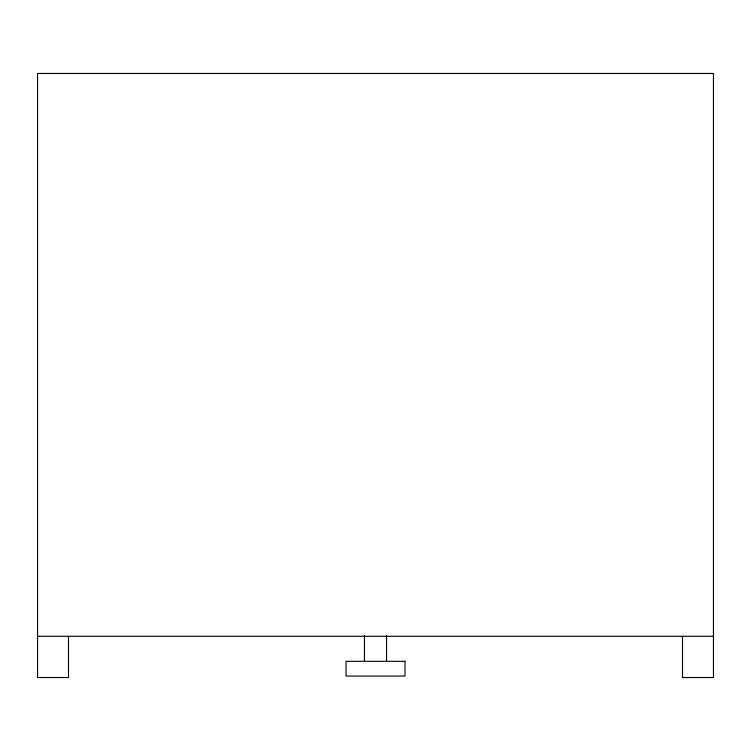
<?xml version="1.0" encoding="UTF-8"?>
<svg xmlns="http://www.w3.org/2000/svg" width="751" height="751" viewBox="0 0 751 751"><rect width="100%" height="100%" fill="white"/><g stroke="black" fill="none" stroke-linecap="round" stroke-linejoin="round"><path stroke-width="1.13" d="M37.55 636.285L713.45 636.285M682.509 636.285L682.509 677.533L713.45 677.533L713.45 73.467L37.55 73.467L37.55 677.533L68.491 677.533L68.491 636.285M386.558 635.665L386.558 661.321M364.46 635.665L364.46 661.321M404.977 661.321L346.042 661.321L346.042 676.06L404.977 676.06L404.977 661.321"/></g></svg>
